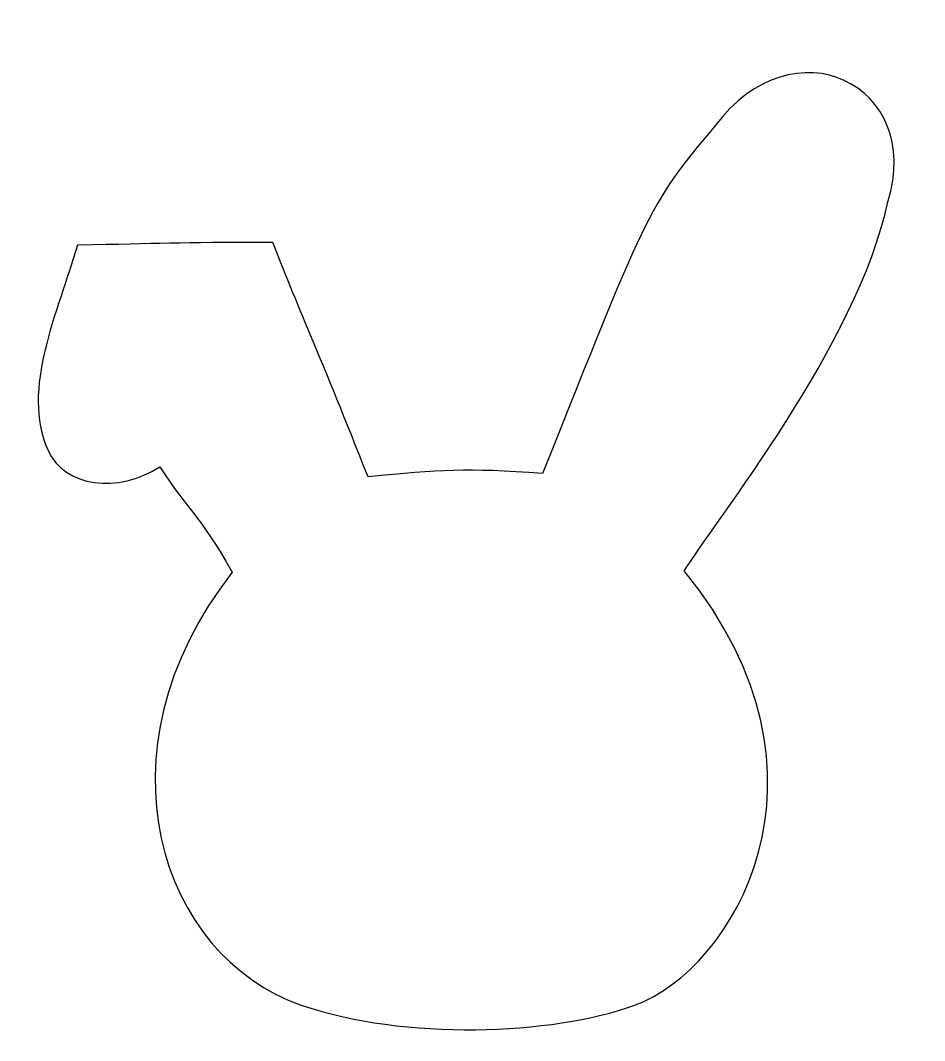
# Model space of a CAD drawing. Header units: centimetres. Extents: x -7.4 to 6.4, y -4.3 to 11.3.
import ezdxf

# ---------------------------------------------------------------- set-up
doc = ezdxf.new("R2010")
doc.units = ezdxf.units.CM
doc.header["$MEASUREMENT"] = 0
doc.layers.add('Layer 1', color=7, linetype='Continuous')

msp = doc.modelspace()

# ---------------------------------------------------------------- linework, layer by layer
at = {"layer": 'Layer 1', "color": 250}
msp.add_open_spline([(2.7356, 2.88491), (5.28854, -0.26808), (3.46124, -3.21709), (1.97942, -3.75126), (1.97942, -3.75126), (0.70452, -4.21084), (-1.54308, -4.29181), (-3.1195, -3.74863), (-3.1195, -3.74863), (-5.26704, -3.00867), (-6.32254, 0.10508), (-4.1715, 2.86598), (-4.1715, 2.86598), (-4.72457, 3.82086), (-4.81512, 3.75637), (-5.2801, 4.475), (-5.2801, 4.475), (-5.91142, 4.05813), (-6.73541, 4.16271), (-6.98696, 4.72393), (-6.98696, 4.72393), (-7.4094, 5.66639), (-6.83597, 6.82759), (-6.53816, 7.85901), (-6.53816, 7.85901), (-5.23495, 7.88154), (-5.07586, 7.90004), (-3.5501, 7.90004), (-3.5501, 7.90004), (-3.12051, 6.78829), (-2.82677, 6.17504), (-2.09737, 4.31815), (-2.09737, 4.31815), (-0.99789, 4.4298), (-0.60072, 4.45486), (0.5701, 4.37194), (0.5701, 4.37194), (2.10802, 8.20993), (2.17001, 8.48298), (3.19897, 9.67049), (3.19897, 9.67049), (4.39041, 11.29186), (6.40744, 10.3121), (5.84639, 8.51881), (5.84639, 8.51881), (5.38889, 6.35777), (3.18279, 3.60573), (2.73559, 2.8849), (2.73559, 2.8849), (2.73559, 2.8849), (2.7356, 2.88491), (2.7356, 2.88491)], degree=3, knots=[0, 0, 0, 0, 0.07142857, 0.07142857, 0.07142857, 0.07142857, 0.14285714, 0.14285714, 0.14285714, 0.14285714, 0.21428571, 0.21428571, 0.21428571, 0.21428571, 0.28571429, 0.28571429, 0.28571429, 0.28571429, 0.35714286, 0.35714286, 0.35714286, 0.35714286, 0.42857143, 0.42857143, 0.42857143, 0.42857143, 0.5, 0.5, 0.5, 0.5, 0.57142857, 0.57142857, 0.57142857, 0.57142857, 0.64285714, 0.64285714, 0.64285714, 0.64285714, 0.71428571, 0.71428571, 0.71428571, 0.71428571, 0.78571429, 0.78571429, 0.78571429, 0.78571429, 0.85714286, 0.85714286, 0.85714286, 0.85714286, 1, 1, 1, 1], dxfattribs=at)

doc.saveas('drawing.dxf')
